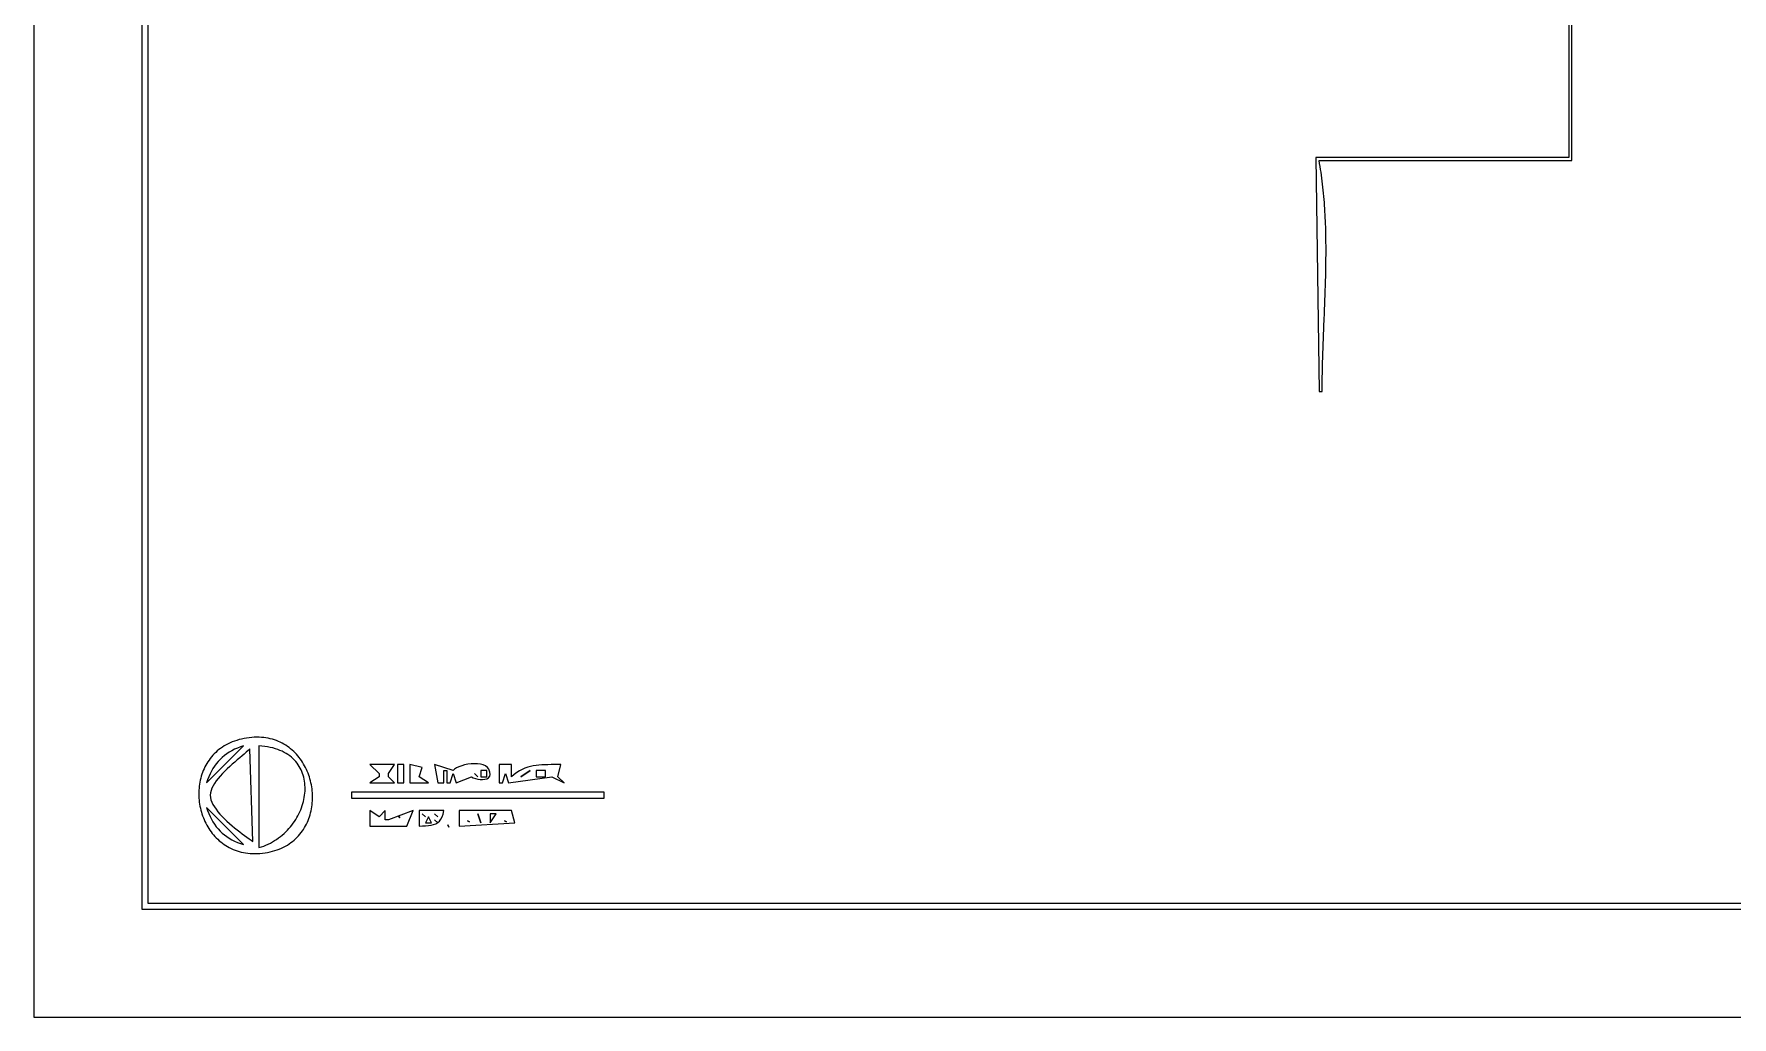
# Model space of a CAD drawing. Extents: x 0 to 1224, y 0 to 792.
# Drawn here: x 0 to 551, y 0 to 319 of the extents above; entities that cross this region are included whole.
import ezdxf

# ---------------------------------------------------------------- set-up
doc = ezdxf.new("R2010")
doc.units = 0
doc.layers.add('C7', color=7, linetype='CONTINUOUS')

msp = doc.modelspace()

# ---------------------------------------------------------------- linework, layer by layer
at = {"layer": 'C7'}
for points in [[(0, 792), (0, 0), (1224, 0), (1224, 792), (0, 792)], [(35, 757), (35, 35), (1171, 35), (1171, 757), (35, 757)], [(37, 755), (37, 37), (1169, 37), (1169, 755), (37, 755)], [(498, 333), (498, 279), (416, 279), (417, 203), (418, 203), (418.0017, 203.9669), (418.007, 204.937), (418.0156, 205.9101), (418.0273, 206.8861), (418.042, 207.865), (418.0596, 208.8466), (418.0798, 209.8309), (418.1026, 210.8177), (418.1277, 211.807), (418.155, 212.7987), (418.1843, 213.7927), (418.2155, 214.7889), (418.2484, 215.7872), (418.2829, 216.7876), (418.3188, 217.7898), (418.3559, 218.7939), (418.3941, 219.7997), (418.4333, 220.8072), (418.4731, 221.8162), (418.5136, 222.8268), (418.5546, 223.8387), (418.5958, 224.8518), (418.6371, 225.8662), (418.6784, 226.8817), (418.7195, 227.8982), (418.7603, 228.9156), (418.8005, 229.9339), (418.84, 230.9529), (418.8788, 231.9725), (418.9165, 232.9928), (418.9531, 234.0134), (418.9883, 235.0345), (419.0221, 236.0558), (419.0543, 237.0773), (419.0847, 238.099), (419.1131, 239.1206), (419.1394, 240.1422), (419.1634, 241.1635), (419.1851, 242.1847), (419.2041, 243.2054), (419.2203, 244.2258), (419.2337, 245.2455), (419.244, 246.2647), (419.2511, 247.2831), (419.2548, 248.3008), (419.2549, 249.3175), (419.2514, 250.3332), (419.2439, 251.3479), (419.2325, 252.3613), (419.2169, 253.3735), (419.1969, 254.3844), (419.1724, 255.3938), (419.1433, 256.4017), (419.1093, 257.4079), (419.0704, 258.4124), (419.0263, 259.4151), (418.9769, 260.4158), (418.9221, 261.4146), (418.8616, 262.4113), (418.7954, 263.4058), (418.7232, 264.3981), (418.6449, 265.388), (418.5604, 266.3754), (418.4694, 267.3603), (418.3719, 268.3425), (418.2677, 269.322), (418.1565, 270.2987), (418.0383, 271.2725), (417.9129, 272.2433), (417.7801, 273.211), (417.6398, 274.1755), (417.4917, 275.1368), (417.3359, 276.0947), (417.172, 277.0491), (417, 278), (499, 278), (499, 332)], [(69, 90.5532), (68.1647, 90.4063), (67.3538, 90.2332), (66.5672, 90.0344), (65.8048, 89.8108), (65.0665, 89.5629), (64.3522, 89.2915), (63.6617, 88.9974), (62.995, 88.6811), (62.3519, 88.3434), (61.7324, 87.985), (61.1362, 87.6066), (60.5634, 87.2089), (60.0137, 86.7926), (59.4871, 86.3583), (58.9835, 85.9068), (58.5027, 85.4389), (58.0447, 84.9551), (57.6093, 84.4561), (57.1965, 83.9428), (56.806, 83.4157), (56.4378, 82.8756), (56.0919, 82.3232), (55.768, 81.7592), (55.466, 81.1842), (55.186, 80.599), (54.9276, 80.0043), (54.6909, 79.4007), (54.4757, 78.789), (54.2819, 78.1699), (54.1095, 77.544), (53.9582, 76.9121), (53.8279, 76.2749), (53.7187, 75.633), (53.6302, 74.9872), (53.5626, 74.3381), (53.5155, 73.6865), (53.489, 73.033), (53.4828, 72.3784), (53.497, 71.7234), (53.5313, 71.0686), (53.5857, 70.4147), (53.6601, 69.7625), (53.7543, 69.1127), (53.8683, 68.4659), (54.0019, 67.8228), (54.1549, 67.1842), (54.3274, 66.5507), (54.5192, 65.9231), (54.7302, 65.302), (54.9602, 64.6882), (55.2092, 64.0822), (55.477, 63.485), (55.7636, 62.897), (56.0687, 62.3191), (56.3924, 61.7519), (56.7345, 61.1962), (57.0949, 60.6525), (57.4734, 60.1218), (57.8701, 59.6045), (58.2846, 59.1015), (58.717, 58.6133), (59.1672, 58.1408), (59.6349, 57.6847), (60.1202, 57.2455), (60.6229, 56.8241), (61.1428, 56.4211), (61.6799, 56.0372), (62.2341, 55.6731), (62.8053, 55.3295), (63.3932, 55.0072), (63.9979, 54.7067), (64.6192, 54.4289), (65.2571, 54.1744), (65.9113, 53.9439), (66.5818, 53.7381), (67.2684, 53.5577), (67.9712, 53.4034), (68.6898, 53.2759), (69.4243, 53.1759), (70.1746, 53.1041), (70.9404, 53.0612), (71.7218, 53.0479), (72.5185, 53.0649), (73.3305, 53.1129), (74.1577, 53.1926), (75, 53.3047), (75.8294, 53.4455), (76.6346, 53.6131), (77.4156, 53.8066), (78.1726, 54.0254), (78.9057, 54.2687), (79.6149, 54.5359), (80.3005, 54.8263), (80.9624, 55.139), (81.6009, 55.4736), (82.216, 55.8291), (82.8078, 56.205), (83.3765, 56.6004), (83.9221, 57.0148), (84.4448, 57.4474), (84.9447, 57.8974), (85.4218, 58.3643), (85.8764, 58.8472), (86.3085, 59.3454), (86.7182, 59.8584), (87.1056, 60.3852), (87.4709, 60.9254), (87.8141, 61.478), (88.1354, 62.0425), (88.4349, 62.6181), (88.7126, 63.2041), (88.9688, 63.7999), (89.2035, 64.4046), (89.4168, 65.0176), (89.6088, 65.6382), (89.7796, 66.2657), (89.9295, 66.8993), (90.0583, 67.5384), (90.1664, 68.1823), (90.2537, 68.8302), (90.3205, 69.4815), (90.3667, 70.1353), (90.3926, 70.7911), (90.3982, 71.4482), (90.3836, 72.1057), (90.349, 72.763), (90.2944, 73.4195), (90.22, 74.0743), (90.1259, 74.7268), (90.0122, 75.3763), (89.879, 76.022), (89.7264, 76.6633), (89.5545, 77.2995), (89.3635, 77.9298), (89.1534, 78.5535), (88.9244, 79.17), (88.6766, 79.7785), (88.41, 80.3783), (88.1248, 80.9687), (87.8211, 81.549), (87.4991, 82.1185), (87.1587, 82.6765), (86.8002, 83.2222), (86.4237, 83.7551), (86.0292, 84.2743), (85.6168, 84.7791), (85.1868, 85.2689), (84.7391, 85.743), (84.2739, 86.2006), (83.7914, 86.641), (83.2915, 87.0635), (82.7745, 87.4674), (82.2405, 87.8521), (81.6895, 88.2167), (81.1216, 88.5606), (80.5371, 88.8831), (79.9359, 89.1835), (79.3182, 89.461), (78.6841, 89.715), (78.0338, 89.9448), (77.3672, 90.1496), (76.6847, 90.3288), (75.9861, 90.4815), (75.2718, 90.6072), (74.5417, 90.7051), (73.7959, 90.7746), (73.0347, 90.8148), (72.2581, 90.8251), (71.4662, 90.8048), (70.6592, 90.7532), (69.837, 90.6695), (69, 90.5532)], [(56, 76), (68, 88), (66.9819, 87.6711), (66.0088, 87.3032), (65.08, 86.896), (64.1948, 86.4496), (63.3525, 85.9636), (62.5524, 85.4381), (61.7939, 84.8729), (61.0763, 84.2678), (60.3989, 83.6228), (59.761, 82.9378), (59.1619, 82.2125), (58.6011, 81.4469), (58.0778, 80.6409), (57.5913, 79.7943), (57.1409, 78.9071), (56.726, 77.979), (56.3459, 77.01), (56, 76)], [(70, 87), (69.4774, 86.4962), (68.8829, 85.9532), (68.2264, 85.3739), (67.5178, 84.761), (66.7672, 84.1175), (65.9846, 83.4463), (65.18, 82.7502), (64.3634, 82.032), (63.5448, 81.2947), (62.7342, 80.5412), (61.9416, 79.7742), (61.177, 78.9968), (60.4504, 78.2116), (59.7719, 77.4218), (59.1513, 76.6299), (58.5988, 75.8391), (58.1243, 75.0521), (57.7378, 74.2718), (57.4494, 73.5011), (57.269, 72.7429), (57.2067, 72), (57.2664, 71.2688), (57.4396, 70.5203), (57.7174, 69.7579), (58.0909, 68.9847), (58.5511, 68.2042), (59.0891, 67.4197), (59.696, 66.6343), (60.3629, 65.8514), (61.0809, 65.0743), (61.8409, 64.3064), (62.6342, 63.5508), (63.4518, 62.8109), (64.2847, 62.09), (65.124, 61.3914), (65.9609, 60.7183), (66.7863, 60.0741), (67.5915, 59.4621), (68.3674, 58.8856), (69.1051, 58.3478), (69.7957, 57.8521), (70.4303, 57.4017), (71, 57), (70, 87)], [(73, 88), (73, 55), (73.7807, 55.2432), (74.5438, 55.5144), (75.2888, 55.8126), (76.0155, 56.1367), (76.7236, 56.4859), (77.4129, 56.8593), (78.083, 57.2558), (78.7338, 57.6747), (79.3649, 58.1148), (79.976, 58.5753), (80.5669, 59.0553), (81.1374, 59.5538), (81.6871, 60.0698), (82.2157, 60.6025), (82.7231, 61.1508), (83.2089, 61.7139), (83.6728, 62.2908), (84.1147, 62.8806), (84.5341, 63.4823), (84.9309, 64.0951), (85.3047, 64.7178), (85.6554, 65.3497), (85.9825, 65.9898), (86.2859, 66.6371), (86.5653, 67.2907), (86.8204, 67.9497), (87.0509, 68.6131), (87.2566, 69.28), (87.4372, 69.9494), (87.5923, 70.6204), (87.7219, 71.2921), (87.8254, 71.9636), (87.9028, 72.6338), (87.9538, 73.3019), (87.9779, 73.9669), (87.9751, 74.6278), (87.9449, 75.2838), (87.8872, 75.9339), (87.8017, 76.5772), (87.6881, 77.2127), (87.546, 77.8394), (87.3754, 78.4565), (87.1757, 79.0631), (86.9469, 79.658), (86.6887, 80.2405), (86.4007, 80.8096), (86.0826, 81.3644), (85.7343, 81.9038), (85.3555, 82.4271), (84.9458, 82.9331), (84.505, 83.4211), (84.0328, 83.89), (83.529, 84.3389), (82.9932, 84.7669), (82.4253, 85.173), (81.8249, 85.5564), (81.1917, 85.916), (80.5256, 86.2509), (79.8262, 86.5602), (79.0932, 86.843), (78.3264, 87.0983), (77.5255, 87.3251), (76.6902, 87.5226), (75.8203, 87.6897), (74.9154, 87.8256), (73.9754, 87.9294), (73, 88)], [(109, 82), (112, 79), (112, 78), (109, 76), (117, 76), (115, 78), (115, 79), (117, 82), (109, 82)], [(118, 82), (118, 76), (120, 76), (120, 82), (118, 82)], [(122, 82), (122, 76), (128, 76), (125, 78), (126, 81), (122, 82)], [(130, 82), (131, 76), (133, 76), (133, 80), (134, 80), (134, 76), (135, 76), (136, 79), (137, 76), (142, 78), (142.5491, 77.6832), (143.2216, 77.4233), (143.9759, 77.2314), (144.7706, 77.1187), (145.564, 77.0962), (146.3147, 77.1753), (146.9812, 77.3669), (147.5219, 77.6824), (147.8952, 78.1327), (148.0598, 78.7292), (147.974, 79.4829), (147.5964, 80.405), (147.1387, 81.0184), (146.5127, 81.4958), (145.7463, 81.8466), (144.8671, 82.08), (143.9032, 82.2053), (142.8821, 82.2318), (141.8319, 82.1687), (140.7804, 82.0254), (139.7552, 81.8111), (138.7843, 81.5351), (137.8955, 81.2067), (137.1167, 80.8352), (136.4755, 80.4298), (136, 80), (130, 82)], [(143, 79), (144, 78), (143, 79)], [(145, 80), (145, 78), (147, 78), (147, 80), (145, 80)], [(151, 82), (151, 76), (152, 76), (153, 79), (154, 76), (168, 78), (172, 76), (170, 78), (171, 82), (169.8978, 81.9658), (168.826, 81.9438), (167.7827, 81.9266), (166.7657, 81.9065), (165.773, 81.8762), (164.8024, 81.8282), (163.852, 81.7551), (162.9196, 81.6494), (162.0033, 81.5036), (161.1008, 81.3103), (160.2102, 81.062), (159.3294, 80.7513), (158.4563, 80.3706), (157.5889, 79.9126), (156.7251, 79.3698), (155.8628, 78.7348), (155, 78), (155, 82), (151, 82)], [(158, 78), (161, 80), (158, 78)], [(163, 80), (163, 78), (166, 78), (166, 80), (163, 80)], [(103, 73), (103, 71), (185, 71), (185, 73), (103, 73)], [(56, 68), (56.3459, 66.9899), (56.726, 66.0209), (57.1409, 65.0928), (57.5913, 64.2055), (58.0778, 63.3589), (58.6011, 62.5529), (59.1619, 61.7873), (59.761, 61.0621), (60.3989, 60.377), (61.0763, 59.732), (61.7939, 59.1269), (62.5524, 58.5617), (63.3525, 58.0362), (64.1948, 57.5503), (65.08, 57.1038), (66.0088, 56.6967), (66.9819, 56.3288), (68, 56), (56, 68)], [(109, 67), (109, 62), (120, 62), (121, 62), (123, 67), (115, 64), (114, 64), (114, 67), (112, 65), (109, 67)], [(125, 67), (125, 62), (126.0735, 62.0176), (127.0765, 62.0548), (128.0078, 62.1276), (128.8665, 62.2517), (129.6516, 62.443), (130.362, 62.7175), (130.9967, 63.0911), (131.5548, 63.5795), (132.0352, 64.1987), (132.4368, 64.9646), (132.7587, 65.8931), (133, 67), (125, 67)], [(138, 67), (138, 62), (156, 63), (155, 67), (138, 67)], [(118.3333, 65.3333), (118.6667, 64.6667), (118.3333, 65.3333)], [(126, 66), (127, 65), (126, 66)], [(128, 65), (127, 63), (129, 63), (128, 65)], [(130, 66), (131, 65), (130, 66)], [(130, 64), (131, 63), (130, 64)], [(134.3333, 62.3333), (134.6667, 61.6667), (134.3333, 62.3333)], [(140.6667, 63.6667), (141.3333, 63.3333), (140.6667, 63.6667)], [(144, 66), (145, 63), (144, 66)], [(148, 66), (148, 63), (150, 66), (148, 66)], [(152.6667, 63.6667), (153.3333, 63.3333), (152.6667, 63.6667)]]:
    msp.add_lwpolyline(points, dxfattribs=at)

doc.saveas('drawing.dxf')
